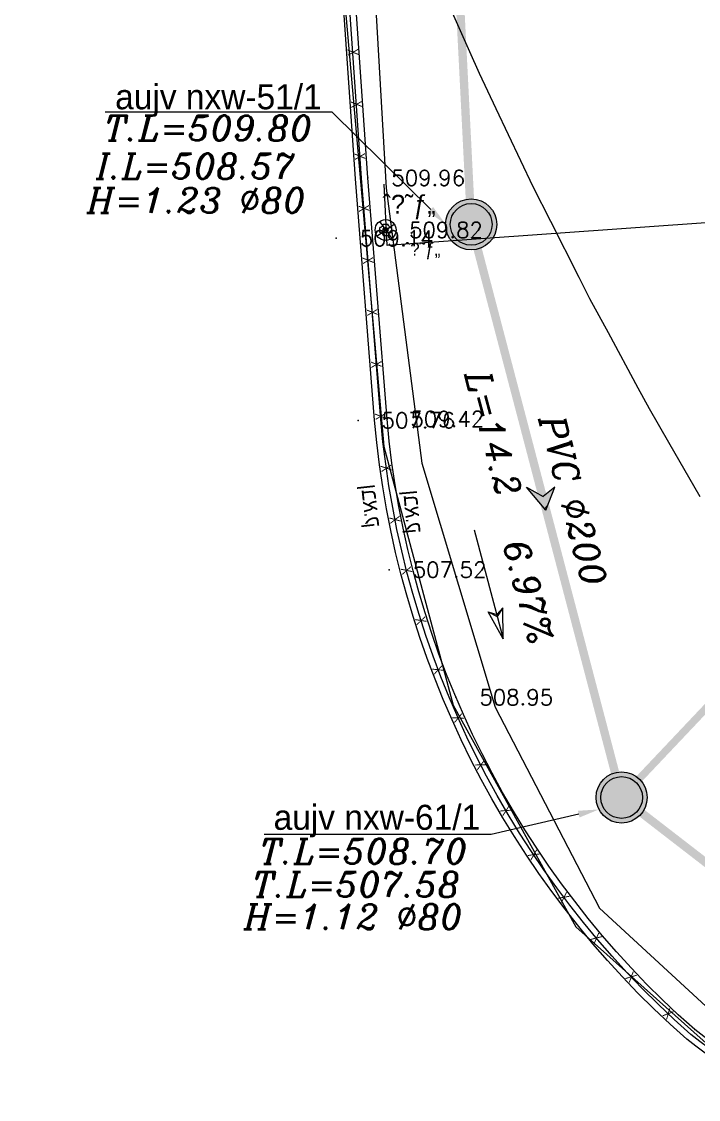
# Model space of a CAD drawing. Header units: metres. Extents: x 222509 to 223547, y 765290 to 766147.
# Drawn here: x 223023.14 to 223039.36, y 765818.8 to 765844.63 of the extents above; entities that cross this region are included whole.
import ezdxf
from ezdxf import colors
from ezdxf.entities.mleader import LeaderData, LeaderLine
from ezdxf.enums import TextEntityAlignment as Align
from ezdxf.math import Vec2, Vec3

# ---------------------------------------------------------------- set-up
doc = ezdxf.new("R2010")
doc.units = ezdxf.units.M
doc.linetypes.add('DASHED', pattern=[19.049999999999997, 12.7, -6.35])
for name, color, linetype in [('27', 8, 'Continuous'), ('biuv metuhnan 160', 240, 'Continuous'), ('biuv metuhnan 200', 240, 'Continuous'), ('Biuv-Metuhnan', 240, 'Continuous'), ('GADER', 6, 'Continuous'), ('K', 8, 'Continuous'), ('M4611', 8, 'Continuous'), ('Maim-Kayam-Betol', 140, 'reka-biyuv$0$Reka_new$0$X_LINE-DASH2'), ('NOTE', 50, 'Continuous'), ('pcell', 160, 'Continuous'), ('PNT', 8, 'Continuous'), ('PNTELEV', 5, 'Continuous'), ('Sewage-man-names', 240, 'Continuous'), ('T', 8, 'Continuous')]:
    doc.layers.add(name, color=color, linetype=linetype)
for name, color, linetype, lineweight in [('M2401', 8, 'DASHED', 25), ('M2601', 8, 'Continuous', 25), ('M2605', 8, 'Continuous', 25)]:
    doc.layers.add(name, color=color, linetype=linetype, lineweight=lineweight)
doc.styles.add('GLONASS', font='techno_n.shx', dxfattribs={"width": 0.86})
doc.styles.add('HANIT_TEXT', font='hebtxt')
doc.styles.add('HEBTXT', font='HEBTXT.SHX', dxfattribs={"width": 0.86})
doc.styles.add('ITALIC', font='italic')
doc.styles.add('miryal', font='miryl')
doc.styles.add('PTXT', font='txt.shx')
doc.styles.add('reka-biyuv$0$Reka_new$0$STANDARD', font='HEB')
doc.styles.get("Standard").update_dxf_attribs({"font": 'arial.ttf'})
doc.linetypes.add('reka-biyuv$0$Reka_new$0$X_LINE-DASH2', pattern='A,0.5,-0.25,0.5,-0.0002,["X",reka-biyuv$0$Reka_new$0$STANDARD,S=0.3,R=0,X=0,Y=-0.14],-0.2', length=1.4502)
pattern_1 = [(278.6922447326507, (0, 0), (2.510826453201783, 0.3838626341572695), [])]

# ---------------------------------------------------------------- blocks, each defined once
blk = doc.blocks.new('G$C92A87C9E')
at = {"layer": 'Biuv-Metuhnan'}
h = blk.add_hatch(dxfattribs=at)
h.set_pattern_fill('ANSI31', color=0, scale=0.8, angle=233.6922447326507)
h.set_pattern_definition(pattern_1)
h.paths.add_polyline_path([(0.6517575567122549, -1.317351752542891), (0, 0), (1.451910492469324, -0.2283844881458208), (0.6959910136356484, -0.5114012799458578)])
h = blk.add_hatch(dxfattribs=at)
h.set_pattern_fill('ANSI31', color=256, scale=0.8, angle=233.6922447326507)
h.set_pattern_definition(pattern_1)
h.paths.add_polyline_path([(0.6517575567122549, -1.317351752542891), (0, 0), (1.451910492469324, -0.2283844881458208), (0.6959910136356484, -0.5114012799458578)])
h = blk.add_hatch(color=256, dxfattribs=at)
h.dxf.hatch_style = 1
h.paths.add_polyline_path([(0.525681268380661, -1.373956401190015), (0.04184979847171748, -0.01376540366413131), (1.477848620141269, -0.1624927561628539), (0.596751558304298, -0.4715333069916492)])
for p, q in [((0.04184979847171748, -0.01376540366413131), (1.477848620141269, -0.1624927561628539)), ((0.04184979830065626, -0.01376540367063568), (0.525681268380661, -1.373956401190015)), ((0.525681268380661, -1.373956401190015), (0.596751558304298, -0.4715333069916492)), ((1.477848620141269, -0.1624927561628539), (0.596751558304298, -0.4715333069916492))]:
    blk.add_line(p, q, dxfattribs=at)
blk = doc.blocks.new('G$C7550C811')
at = {"layer": 'Biuv-Metuhnan'}
for points in [[(-0.8458655299036764, 0), (1.854047002329025, 0)], [(1.854047002329025, 0), (1.138880756392609, 0.1821502223610878), (1.297372383938637, -1.164153218269348e-10)], [(1.138880756392609, 0.1821502223610878), (1.253391314472537, 0)], [(1.854047002329025, 0), (1.138880756392609, -0.1821502223610878), (1.297372383938637, -1.164153218269348e-10)], [(1.138880756392609, -0.1821502223610878), (1.253391314472537, 0)]]:
    blk.add_lwpolyline(points, dxfattribs=at)
blk = doc.blocks.new('shuha-01')
h = blk.add_hatch(color=255)
h.dxf.hatch_style = 1
h.paths.add_polyline_path([(0.4107392703746044, -2.775557561562891e-17, 0.9999999999999999), (-0.4107392703746043, 2.254547765920895e-17, 0.9999999999999999)])
at = {"layer": 'Biuv-Metuhnan'}
h = blk.add_hatch(color=256, dxfattribs=at)
h.paths.add_polyline_path([(0.4107392703746044, 0, 0.9999999999999999), (-0.4107392703746044, 5.030105327483786e-17, 0.9999999999999999)], flags=17)
h.paths.add_polyline_path([(0.5028432946290611, 0, 0.9999999999999999), (-0.5028432946290611, 6.158054312401891e-17, 0.9999999999999999)])
for radius in [0.5028432946290611, 0.4107392703746044]:
    blk.add_circle((0, 0), radius, dxfattribs=at)
blk = doc.blocks.new('G$C48AC2FB6')
at = {"layer": 'Maim-Kayam-Betol'}
blk.add_lwpolyline([(223046.4409893053, 765841.6005429139), (223039.7589629836, 765839.8210173512), (223031.8996413884, 765839.2584613092), (223031.8312311681, 765840.7326881245)], dxfattribs=at)
blk = doc.blocks.new('SRVPNO1')
at = {"layer": 'PNTELEV', "color": 8, "style": 'PTXT'}
blk.add_attdef('ELEV2', (1.5, -0.5), '', height=1, dxfattribs=at)
blk = doc.blocks.new('G$C9B10AD15')
at = {"layer": '27'}
for p, q in [((223031.6582381496, 765839.4875685369, 509.823), (223032.0677618504, 765839.7744314632, 509.823)), ((223031.7142401219, 765839.8319241118, 509.823), (223032.0117598781, 765839.4300758883, 509.823))]:
    blk.add_line(p, q, dxfattribs=at)
blk.add_circle((223031.863, 765839.631, 509.823), 0.25, dxfattribs=at)
at = {"layer": 'GADER'}
blk.add_lwpolyline([(223102.8670148063, 765750.6393087452), (223107.7308746862, 765752.8451920134, 0.2223218669169175), (223109.2328704322, 765757.084777456), (223108.5635339426, 765762.6588403262), (223116.389941071, 765765.9172654286), (223118.6694984759, 765761.1431562606, 0.4289275036967974), (223122.7973432922, 765759.4855671615, 0.1337316260732737), (223124.2277157936, 765760.5197900349), (223126.9306579242, 765764.4334353574, 0.128738824012157), (223127.488628905, 765770.4296964605), (223125.7643780022, 765774.7851741745, 0.2142331533053537), (223117.2705860701, 765783.1429398364), (223106.6705361212, 765787.8181671522), (223096.0540420604, 765792.6738504934), (223077.6014760822, 765801.3001150786), (223057.8979284997, 765810.5299031012), (223046.6212068836, 765815.6996923723, -0.04757395373066547), (223039.1736333999, 765820.3520992827, -0.192569729386771), (223031.7475138975, 765835.087583241), (223031.2874108573, 765840.8698781865), (223030.6253390427, 765850.4469170038), (223029.6084607353, 765865.9448587995), (223024.7608454163, 765868.8580219401), (223023.6235756674, 765876.6423155013)], format="xyb", dxfattribs=at)
at = {"layer": 'K'}
for points in [[(223102.9172460304, 765750.4973843305), (223107.818, 765752.72, 0.2237510734369516), (223109.382, 765757.101), (223108.726, 765762.564), (223116.316, 765765.724), (223118.532, 765761.083, 0.4279885555759402), (223122.855, 765759.347, 0.1337695024965714), (223124.348, 765760.43), (223127.065, 765764.364, 0.1294876635679374), (223127.634, 765770.47), (223125.904, 765774.84, 0.2141451973974742), (223117.327, 765783.282), (223106.732, 765787.955), (223096.117, 765792.81), (223077.665, 765801.436), (223057.961, 765810.666), (223046.686, 765815.835, -0.04753173819691674), (223039.269, 765820.468, -0.1925019354312755), (223031.8970000001, 765835.1), (223031.437, 765840.881), (223030.775, 765850.457), (223029.753, 765866.033), (223024.899, 765868.95), (223023.772, 765876.664)], [(223102.8413242394, 765750.7923629675), (223107.6433786872, 765752.9702159116, 0.2208309950714191), (223109.0837380251, 765757.0685785571), (223108.4010678851, 765762.7536806526), (223116.4638821421, 765766.1105308571), (223118.8070499046, 765761.2032016215, 0.4299501633203658), (223122.7396734312, 765759.6241377657, 0.1337009760241989), (223124.1075026337, 765760.6096829394), (223126.7962456101, 765764.5027690155, 0.1279757538229213), (223127.3432200237, 765770.3894883696), (223125.6247552119, 765774.7303503506, 0.2143224841741628), (223117.2141934526, 765783.0038702728), (223106.6090722424, 765787.6813343044), (223095.9910841208, 765792.5377009866), (223077.5379521643, 765801.1642301572), (223057.8348569994, 765810.3938062021), (223046.5564174659, 765815.564383049, -0.04761586847993558), (223039.0782745096, 765820.2361934147, -0.1926367425420153), (223031.5980276558, 765835.0751682303), (223031.1378217146, 765840.8587563727), (223030.4756780853, 765850.4368340075), (223029.4639214706, 765865.8567175987), (223024.6226908326, 765868.7660438801), (223023.4751513347, 765876.6206310026)]]:
    blk.add_lwpolyline(points, format="xyb", dxfattribs=at)
at = {"layer": 'PNT', "color": 252}
for p in [(223031.437, 765840.881, 509.962), (223030.682, 765839.435, 509.141), (223031.863, 765839.631, 509.823), (223031.204, 765835.067, 507.761), (223031.897, 765835.1, 509.418), (223031.949, 765831.488, 507.516), (223033.547, 765828.433, 508.952), (223039.269, 765820.468, 508.277)]:
    blk.add_point(p, dxfattribs=at)
ref = blk.add_blockref('SRVPNO1', (223031.437, 765840.881, 509.962), dxfattribs=dict(at, xscale=0.375, yscale=0.375, zscale=0.375))
ref.add_attrib('ELEV2', '509.96', (223031.9995, 765840.6935, 509.962), dxfattribs={"layer": 'PNTELEV', "color": 8, "height": 0.375, "style": 'PTXT'})
ref = blk.add_blockref('SRVPNO1', (223031.863, 765839.631, 509.823), dxfattribs=dict(at, xscale=0.375, yscale=0.375, zscale=0.375))
ref.add_attrib('ELEV2', '509.82', (223032.4255, 765839.4435, 509.823), dxfattribs={"layer": 'PNTELEV', "color": 8, "height": 0.375, "style": 'PTXT'})
ref = blk.add_blockref('SRVPNO1', (223030.682, 765839.435, 509.141), dxfattribs=dict(at, xscale=0.375, yscale=0.375, zscale=0.375))
ref.add_attrib('ELEV2', '509.14', (223031.2445, 765839.2475, 509.141), dxfattribs={"layer": 'PNTELEV', "color": 8, "height": 0.375, "style": 'PTXT'})
ref = blk.add_blockref('SRVPNO1', (223031.204, 765835.067, 507.761), dxfattribs=dict(at, xscale=0.375, yscale=0.375, zscale=0.375))
ref.add_attrib('ELEV2', '507.76', (223031.7665, 765834.8795, 507.761), dxfattribs={"layer": 'PNTELEV', "color": 8, "height": 0.375, "style": 'PTXT'})
ref = blk.add_blockref('SRVPNO1', (223031.897, 765835.1, 509.418), dxfattribs=dict(at, xscale=0.375, yscale=0.375, zscale=0.375))
ref.add_attrib('ELEV2', '509.42', (223032.4595, 765834.9125, 509.418), dxfattribs={"layer": 'PNTELEV', "color": 8, "height": 0.375, "style": 'PTXT'})
ref = blk.add_blockref('SRVPNO1', (223031.949, 765831.488, 507.516), dxfattribs=dict(at, xscale=0.375, yscale=0.375, zscale=0.375))
ref.add_attrib('ELEV2', '507.52', (223032.5115, 765831.3005, 507.516), dxfattribs={"layer": 'PNTELEV', "color": 8, "height": 0.375, "style": 'PTXT'})
ref = blk.add_blockref('SRVPNO1', (223033.547, 765828.433, 508.952), dxfattribs=dict(at, xscale=0.375, yscale=0.375, zscale=0.375))
ref.add_attrib('ELEV2', '508.95', (223034.1095, 765828.2455, 508.952), dxfattribs={"layer": 'PNTELEV', "color": 8, "height": 0.375, "style": 'PTXT'})
at = {"layer": '27', "style": 'HEBTXT'}
blk.add_text('ˆ\x90˜ƒ„', height=0.45, dxfattribs=at).set_placement((223031.7930283976, 765840.0242206695, 509.823))
at = {"layer": 'GADER', "style": 'GLONASS', "text_generation_flag": 2, "width": 0.86}
for rotation, p in [(273.9546318964657, (223031.0786698225, 765843.8893708597)), (273.9546318965645, (223031.16487802, 765842.6423471443)), (273.9546318971324, (223031.2510862175, 765841.3953234289)), (274.5494973331301, (223031.3447832798, 765840.1488565037)), (274.5494973331121, (223031.4439336481, 765838.9027950267)), (274.5494973330764, (223031.5430840165, 765837.6567335497)), (274.5494973329736, (223031.6422343848, 765836.4106720727)), (274.5494973295432, (223031.7413847532, 765835.1646105957)), (278.2498141162651, (223031.8799065866, 765833.922489532)), (281.0942764003002, (223032.0881910756, 765832.6901497962)), (284.8868927851165, (223032.3645351022, 765831.4712555083)), (287.7313550672614, (223032.7103557738, 765830.2702236285)), (290.5758173600213, (223033.1222478854, 765829.0902281546)), (294.368433713892, (223033.6001043041, 765827.9353687493)), (297.2128960193614, (223034.1423347249, 765826.8093004514)), (301.0055123838081, (223034.7462173122, 765825.7150449592)), (303.8499746726962, (223035.411885127, 765824.6572378712)), (306.6944369744169, (223036.135186677, 765823.6379835793)), (310.4870533334705, (223036.9148817612, 765822.6611915953)), (313.3315156086971, (223037.7484260004, 765821.7299302841)), (317.1241319984289, (223038.6323673969, 765820.8463484686))]:
    blk.add_text('X', height=0.25, rotation=rotation, dxfattribs=at).set_placement(p, align=Align.MIDDLE_CENTER)
at = {"layer": 'T', "style": 'GLONASS', "text_generation_flag": 2, "width": 0.86}
blk.add_text('ק.אבן', height=0.375, rotation=275.042283933366, dxfattribs=at).set_placement((223032.3765442746, 765832.34752652))
blk = doc.blocks.new('G$C915B2375')
at = {"layer": 'pcell'}
blk.add_lwpolyline([(223033.2680931361, 765845.2849779134), (223033.8749931361, 765843.9106779135), (223034.1055931361, 765843.3886779135), (223034.5045931361, 765842.5466779134), (223035.3924813842, 765840.6729066004), (223035.8135931361, 765839.8422779135), (223036.4927931361, 765838.5021779134), (223036.7507931361, 765837.9931779135), (223037.1940931361, 765837.1735779134), (223037.9086931361, 765835.8521779134), (223038.1801931361, 765835.3501779134), (223038.6450931361, 765834.5426779134), (223039.3946931361, 765833.2407779135)], dxfattribs=at)
blk = doc.blocks.new('M4611_E')
for points in [[(-0.3464101615137755, 0.2), (-0.4582575694955839, 0.2)], [(-0.4582575694955839, -0.2), (-0.4582575694955839, 0.2)], [(-0.2, 0.3464101615137755), (-0.2, 0.4582575694955839)], [(-0.1999999999999999, 0.458257569495584), (0.2, 0.458257569495584)], [(0.2, 0.3464101615137755), (0.2, 0.4582575694955839)], [(0.3464101615137755, 0.2), (0.4582575694955839, 0.2)], [(0.458257569495584, 0.2), (0.4582575694955839, -0.2)], [(-0.3464101615137755, -0.2), (-0.4582575694955839, -0.2)], [(-0.2, -0.3464101615137755), (-0.2, -0.4582575694955839)], [(0.1999999999999998, -0.458257569495584), (-0.2, -0.458257569495584)], [(0.2, -0.3464101615137755), (0.2, -0.4582575694955839)], [(0.3464101615137755, -0.2), (0.4582575694955839, -0.2)]]:
    blk.add_lwpolyline(points)
for radius in [0.2, 0.1]:
    blk.add_circle((0, 0), radius)
for start, end in [(120, 150), (30, 59.99999999999999), (210, 240), (300.0000000000001, 329.9999999999999)]:
    blk.add_arc((0, 0), 0.4, start, end)
at = {"style": 'HANIT_TEXT'}
for tag, p in [('NAME', (0, -1)), ('HEIGHT', (0, -2.5))]:
    blk.add_attdef(tag, text='', height=1, dxfattribs=at).set_placement(p, align=Align.TOP_CENTER)
blk.add_attdef('DESC', text='', height=1, dxfattribs=at).set_placement((-1, -4), align=Align.TOP_RIGHT)
blk.add_attdef('MARK', text='', height=1, dxfattribs=at).set_placement((0, -4), align=Align.TOP_LEFT)
at = {"style": 'HANIT_TEXT', "flags": 1}
blk.add_attdef('OWNER', text='', height=1, dxfattribs=at).set_placement((0, -5.5), align=Align.TOP_CENTER)
blk = doc.blocks.new('G$CFB36F9AD')
at = {"layer": 'M2601'}
blk.add_lwpolyline([(223102.8670148063, 765750.6393087452), (223107.7308746862, 765752.8451920134, 0.2223218669169175), (223109.2328704322, 765757.084777456), (223108.5635339426, 765762.6588403262), (223116.389941071, 765765.9172654286), (223118.6694984759, 765761.1431562606, 0.4289275036967974), (223122.7973432922, 765759.4855671615, 0.1337316260732737), (223124.2277157936, 765760.5197900349), (223126.9306579242, 765764.4334353574, 0.128738824012157), (223127.488628905, 765770.4296964605), (223125.7643780022, 765774.7851741745, 0.2142331533053537), (223117.2705860701, 765783.1429398364), (223106.6705361212, 765787.8181671522), (223096.0540420604, 765792.6738504934), (223077.6014760822, 765801.3001150786), (223057.8979284997, 765810.5299031012), (223046.6212068836, 765815.6996923723, -0.04757395373066547), (223039.1736333999, 765820.3520992827, -0.192569729386771), (223031.7475138975, 765835.087583241), (223031.2874108573, 765840.8698781865), (223030.6253390427, 765850.4469170038), (223029.6084607353, 765865.9448587995), (223024.7608454163, 765868.8580219401), (223023.6235756674, 765876.6423155013)], format="xyb", dxfattribs=at)
at = {"layer": 'M2605'}
for points in [[(223102.9172460304, 765750.4973843305), (223107.818, 765752.72, 0.2237510734369516), (223109.382, 765757.101), (223108.726, 765762.564), (223116.316, 765765.724), (223118.532, 765761.083, 0.4279885555759402), (223122.855, 765759.347, 0.1337695024965714), (223124.348, 765760.43), (223127.065, 765764.364, 0.1294876635679374), (223127.634, 765770.47), (223125.904, 765774.84, 0.2141451973974742), (223117.327, 765783.282), (223106.732, 765787.955), (223096.117, 765792.81), (223077.665, 765801.436), (223057.961, 765810.666), (223046.686, 765815.835, -0.04753173819691674), (223039.269, 765820.468, -0.1925019354312755), (223031.8970000001, 765835.1), (223031.437, 765840.881), (223030.775, 765850.457), (223029.753, 765866.033), (223024.899, 765868.95), (223023.772, 765876.664)], [(223102.8413242394, 765750.7923629675), (223107.6433786872, 765752.9702159116, 0.2208309950714191), (223109.0837380251, 765757.0685785571), (223108.4010678851, 765762.7536806526), (223116.4638821421, 765766.1105308571), (223118.8070499046, 765761.2032016215, 0.4299501633203658), (223122.7396734312, 765759.6241377657, 0.1337009760241989), (223124.1075026337, 765760.6096829394), (223126.7962456101, 765764.5027690155, 0.1279757538229213), (223127.3432200237, 765770.3894883696), (223125.6247552119, 765774.7303503506, 0.2143224841741628), (223117.2141934526, 765783.0038702728), (223106.6090722424, 765787.6813343044), (223095.9910841208, 765792.5377009866), (223077.5379521643, 765801.1642301572), (223057.8348569994, 765810.3938062021), (223046.5564174659, 765815.564383049, -0.04761586847993558), (223039.0782745096, 765820.2361934147, -0.1926367425420153), (223031.5980276558, 765835.0751682303), (223031.1378217146, 765840.8587563727), (223030.4756780853, 765850.4368340075), (223029.4639214706, 765865.8567175987), (223024.6226908326, 765868.7660438801), (223023.4751513347, 765876.6206310026)]]:
    blk.add_lwpolyline(points, format="xyb", dxfattribs=at)
at = {"layer": 'PNT'}
for p in [(223031.437, 765840.881, 509.962), (223030.682, 765839.435, 509.141), (223031.863, 765839.631, 509.823), (223031.204, 765835.067, 507.761), (223031.897, 765835.1, 509.418), (223031.949, 765831.488, 507.516), (223033.547, 765828.433, 508.952), (223039.269, 765820.468, 508.277)]:
    blk.add_point(p, dxfattribs=at)
at = {"layer": 'M4611'}
ref = blk.add_blockref('M4611_E', (223031.863, 765839.631, 509.823), dxfattribs=dict(at, xscale=0.3040000000037253, yscale=0.3040000000037253, zscale=0.1520000000019763))
ref.add_attrib('MARK', 'ˆ\x90˜ƒ„', dxfattribs={"layer": '0', "height": 0.3040000000040256, "style": 'HANIT_TEXT'}).set_placement((223032.3182384021, 765839.3233833443, 509.823), align=Align.TOP_LEFT)
at = {"layer": 'PNT'}
ref = blk.add_blockref('SRVPNO1', (223031.437, 765840.881, 509.962), dxfattribs=dict(at, xscale=0.375, yscale=0.375, zscale=0.375))
ref.add_attrib('ELEV2', '509.96', (223031.9995, 765840.6935, 509.962), dxfattribs={"layer": 'PNTELEV', "color": 8, "height": 0.375, "style": 'PTXT'})
ref = blk.add_blockref('SRVPNO1', (223031.863, 765839.631, 509.823), dxfattribs=dict(at, xscale=0.375, yscale=0.375, zscale=0.375))
ref.add_attrib('ELEV2', '509.82', (223032.4255, 765839.4435, 509.823), dxfattribs={"layer": 'PNTELEV', "color": 8, "height": 0.375, "style": 'PTXT'})
ref = blk.add_blockref('SRVPNO1', (223030.682, 765839.435, 509.141), dxfattribs=dict(at, xscale=0.375, yscale=0.375, zscale=0.375))
ref.add_attrib('ELEV2', '509.14', (223031.2445, 765839.2475, 509.141), dxfattribs={"layer": 'PNTELEV', "color": 8, "height": 0.375, "style": 'PTXT'})
ref = blk.add_blockref('SRVPNO1', (223031.204, 765835.067, 507.761), dxfattribs=dict(at, xscale=0.375, yscale=0.375, zscale=0.375))
ref.add_attrib('ELEV2', '507.76', (223031.7665, 765834.8795, 507.761), dxfattribs={"layer": 'PNTELEV', "color": 8, "height": 0.375, "style": 'PTXT'})
ref = blk.add_blockref('SRVPNO1', (223031.897, 765835.1, 509.418), dxfattribs=dict(at, xscale=0.375, yscale=0.375, zscale=0.375))
ref.add_attrib('ELEV2', '509.42', (223032.4595, 765834.9125, 509.418), dxfattribs={"layer": 'PNTELEV', "color": 8, "height": 0.375, "style": 'PTXT'})
ref = blk.add_blockref('SRVPNO1', (223031.949, 765831.488, 507.516), dxfattribs=dict(at, xscale=0.375, yscale=0.375, zscale=0.375))
ref.add_attrib('ELEV2', '507.52', (223032.5115, 765831.3005, 507.516), dxfattribs={"layer": 'PNTELEV', "color": 8, "height": 0.375, "style": 'PTXT'})
ref = blk.add_blockref('SRVPNO1', (223033.547, 765828.433, 508.952), dxfattribs=dict(at, xscale=0.375, yscale=0.375, zscale=0.375))
ref.add_attrib('ELEV2', '508.95', (223034.1095, 765828.2455, 508.952), dxfattribs={"layer": 'PNTELEV', "color": 8, "height": 0.375, "style": 'PTXT'})
at = {"layer": 'M2601', "style": 'GLONASS', "text_generation_flag": 2}
for height, rotation, width, p in [(0.2499999999999999, 273.9546318964657, 0.8600000000000002, (223031.0786698225, 765843.8893708597)), (0.25, 273.9546318965645, 0.86, (223031.16487802, 765842.6423471443)), (0.25, 273.9546318971324, 0.86, (223031.2510862175, 765841.3953234289)), (0.25, 274.5494973331301, 0.86, (223031.3447832798, 765840.1488565037)), (0.25, 274.5494973331121, 0.86, (223031.4439336481, 765838.9027950267)), (0.25, 274.5494973330764, 0.8600000000000001, (223031.5430840165, 765837.6567335497)), (0.2499999999999999, 274.5494973329736, 0.8600000000000002, (223031.6422343848, 765836.4106720727)), (0.2499999999999999, 274.5494973295432, 0.8600000000000001, (223031.7413847532, 765835.1646105957)), (0.25, 278.2498141162651, 0.86, (223031.8799065866, 765833.922489532)), (0.25, 281.0942764003002, 0.86, (223032.0881910756, 765832.6901497962)), (0.25, 284.8868927851165, 0.86, (223032.3645351022, 765831.4712555083)), (0.25, 287.7313550672614, 0.86, (223032.7103557738, 765830.2702236285)), (0.25, 290.5758173600213, 0.86, (223033.1222478854, 765829.0902281546)), (0.25, 294.368433713892, 0.86, (223033.6001043041, 765827.9353687493)), (0.25, 297.2128960193614, 0.86, (223034.1423347249, 765826.8093004514)), (0.2499999999999999, 301.0055123838081, 0.8600000000000002, (223034.7462173122, 765825.7150449592)), (0.25, 303.8499746726962, 0.8600000000000001, (223035.411885127, 765824.6572378712)), (0.25, 306.6944369744169, 0.86, (223036.135186677, 765823.6379835793)), (0.25, 310.4870533334705, 0.86, (223036.9148817612, 765822.6611915953)), (0.25, 313.3315156086971, 0.86, (223037.7484260004, 765821.7299302841)), (0.25, 317.1241319984289, 0.86, (223038.6323673969, 765820.8463484686))]:
    blk.add_text('X', height=height, rotation=rotation, dxfattribs=dict(at, width=width)).set_placement(p, align=Align.MIDDLE_CENTER)
at = {"layer": 'M2605', "style": 'GLONASS', "text_generation_flag": 2, "width": 0.8599999999999999}
blk.add_text('ק.אבן', height=0.3750000000000001, rotation=276.3333584450555, dxfattribs=at).set_placement((223031.3881789368, 765832.4840735489))
blk = doc.blocks.new('G$CEBE070F1')
at = {"layer": 'M2401'}
blk.add_polyline3d([(223024.8, 765873.56, 512.76), (223025.29, 765870.51, 512.94), (223025.7, 765869.63, 512.99), (223026.26, 765868.92, 512.99), (223027.22, 765868.18, 513.01), (223028.76, 765867.53, 513.07), (223029.51, 765867, 513.06), (223030.1, 765866.17, 512.96), (223030.46, 765864.91, 512.65), (223031.88, 765840.63, 510.25), (223032.73, 765834.04, 509.72), (223034.49, 765828.2, 509.36), (223036.99, 765823.38, 509.15), (223040.94, 765819.73, 508.9), (223046.14, 765816.55, 508.55)], dxfattribs=at)
at = {"layer": 'M2605'}
blk.add_polyline3d([(223030.67, 765847.52, 510.84), (223031.82, 765834.44, 509.76), (223033.48, 765828.24, 509.34), (223036.42, 765822.93, 509.07), (223041.18, 765818.68, 508.83), (223047.67, 765815.15, 508.43), (223059.02, 765810, 508.02), (223078.06, 765801.12, 507.94), (223097.84, 765792, 508.45), (223108.54, 765787.25, 508.75), (223116.92, 765783.31, 508.88), (223121.66, 765780.6, 508.89), (223124.63, 765776.83, 509.09), (223126.89, 765771.88, 509.44), (223127.43, 765768.19, 509.75), (223126.76, 765764.58, 510.07), (223124.74, 765761.65, 510.43), (223122.92, 765759.87, 510.59), (223121.27, 765759.36, 510.59), (223120.16, 765759.57, 510.6), (223119.2, 765760.52, 510.6), (223116.6, 765766.07, 510.6), (223108.73, 765762.85, 510.87), (223108.8, 765761.85, 510.86)], dxfattribs=at)
blk = doc.blocks.new('G$CDE37A9AE')
at = {"layer": 'biuv metuhnan 160', "const_width": 0.18}
blk.add_lwpolyline([(223037.5182210711, 765826.0317765906), (223043.3819347026, 765832.2317387036)], dxfattribs=at)
at = {"layer": 'biuv metuhnan 200'}
blk.add_lwpolyline([(223106.0295785689, 765787.0495499519, 0.2, 0.2, 0), (223107.4251022612, 765790.1580967925, 0.2, 0.2, 0), (223084.4829133724, 765800.889097405, 0.2, 0.2, 0), (223048.2167086039, 765817.7640016031, 0.2, 0.2, 0), (223037.5182210711, 765826.0317765906, 0.2, 0.2, 0), (223033.9136226728, 765839.7645265192, 0.2, 0.2, 0), (223032.4532433024, 765868.688186583, 0.2, 0.2, 0), (223030.849430819, 765897.179793322, 0.2, 0.2, 0), (223030.849430819, 765897.179793322, 0.2, 0.2, 0), (223030.849430819, 765897.179793322, 0.2, 0.2, 0), (223033.9047315725, 765926.1623650425, 0.2, 0.2, 0), (223059.7080101478, 765933.1444590972, 0.2, 0.2, 0), (223080.8538731537, 765914.7344196163, 0.2, 0.2, 0), (223096.7589201432, 765902.3545854384, 0.2, 0.2, 0), (223125.417914735, 765880.0539304632, 0.2, 0.2, 0), (223138.543497558, 765869.980986093, 0.2, 0.2, 0), (223150.8933638821, 765861.0061803702, 0.2, 0.2, 0), (223163.2197966049, 765851.0876703998, 0.2, 0.2, 0), (223181.823353111, 765834.3019715303, 0.2, 0.2, 0), (223199.9036637303, 765817.599521956, 0.2, 0.2, 0), (223229.1695167278, 765790.3321449606, 0.2, 0.2, 0), (223256.284, 765764.8857999999, 0.2, 0.2, 0)], format="xyseb", dxfattribs=at)
at = {"xscale": 1.217317252201134, "yscale": 1.217317252201134, "zscale": 1.217317252201134}
for p in [(223033.9136226728, 765839.7645265192), (223037.5182210711, 765826.0317765906)]:
    blk.add_blockref('shuha-01', p, dxfattribs=at)
at = {"layer": 'Biuv-Metuhnan', "xscale": 0.5, "yscale": 0.4, "rotation": 134.8217891425415}
blk.add_blockref('G$C92A87C9E', (223035.7139433992, 765832.8964289376), dxfattribs=at)
at = {"layer": 'NOTE', "rotation": 285}
blk.add_blockref('G$C7550C811', (223034.2015771416, 765831.6256304882), dxfattribs=at)
at = {"layer": 'Biuv-Metuhnan', "extrusion": (0, 0, -1), "style": 'miryal', "text_generation_flag": 2}
for s, p in [('aujv nxw-51/1', (-223027.8577606014, 765842.8241045956)), ('aujv nxw-61/1', (-223031.6541577383, 765825.5566581824))]:
    blk.add_text(s, height=0.6, dxfattribs=at).set_placement(p, align=Align.MIDDLE_CENTER)
at = {"layer": 'Sewage-man-names', "style": 'ITALIC'}
for s, p in [('T.L=509.80', (223025.122080181, 765841.7735998732)), ('I.L=508.57', (223024.9269291016, 765840.8610294465)), ('H=1.23 %%c80', (223024.7056619245, 765840.0423408911)), ('T.L=508.70', (223028.8398181612, 765824.4428973661)), ('T.L=507.58', (223028.6652200276, 765823.6477094447)), ('H=1.12 %%c80', (223028.467289623, 765822.8721218916))]:
    blk.add_text(s, height=0.6, dxfattribs=at).set_placement(p)
for s, p in [('L=14.2', (223033.7627371024, 765836.1734788476)), ('PVC %%C200', (223035.5350902707, 765835.1048184512)), ('6.97%%%', (223034.6774485629, 765832.1069971541))]:
    blk.add_text(s, height=0.6, rotation=284.6786386141403, dxfattribs=at).set_placement(p)
at = {"layer": 'Sewage-man-names'}
ml = blk.add_multileader_mtext('Standard', dxfattribs=at)
ml.set_content(' ', color=256)
ml.set_leader_properties()
ml.build(insert=Vec2(0, 0))
ml.multileader.update_dxf_attribs({"dogleg_length": 5.440511724824319, "arrow_head_size": 0.5})
ctx = ml.context
ctx.base_point, ctx.arrow_head_size, ctx.plane_origin, ctx.plane_x_axis, ctx.plane_y_axis = Vec3(223019.5874475116, 765842.4579907301), 0.5, Vec3(223031.3374279121, 765841.6623358807), Vec3(1, -2.449293598294706e-16), Vec3(2.449293598294706e-16, 1)
ctx.text_align_type = 2
notes = []
notes.append((ctx, [(0, (1, 1, 0), (223030.5804831109, 765842.4579907301), (-1, 2.449293598294706e-16), 5.440511724824319, [(0, [(223033.2999760265, 765839.7706845109)], 0, [])])]))
ctx.mtext.insert, ctx.mtext.text_direction, ctx.mtext.alignment, ctx.mtext.flow_direction = Vec3(223023.1399713861, 765844.4593549866), Vec3(1, -2.449293598294706e-16), 3, 5
ml = blk.add_multileader_mtext('Standard', dxfattribs=at)
ml.set_content(' ', color=256)
ml.set_leader_properties()
ml.build(insert=Vec2(0, 0))
ml.multileader.update_dxf_attribs({"dogleg_length": 5.443555052625015, "arrow_head_size": 0.5})
ctx = ml.context
ctx.base_point, ctx.arrow_head_size, ctx.plane_origin, ctx.plane_x_axis, ctx.plane_y_axis = Vec3(223023.3990440372, 765825.1468924622), 0.5, Vec3(223035.4810241386, 765824.2899115693), Vec3(1, -2.449293598294706e-16), Vec3(2.449293598294706e-16, 1)
ctx.text_align_type = 2
notes.append((ctx, [(0, (1, 1, 0), (223034.3951229643, 765825.1468924622), (-1, 2.449293598294706e-16), 5.443555052625015, [(0, [(223036.9772881605, 765825.7452765775)], 0, [])])]))
ctx.mtext.insert, ctx.mtext.text_direction, ctx.mtext.alignment, ctx.mtext.flow_direction = Vec3(223026.9515679117, 765827.1482567186), Vec3(1, -2.449293598294706e-16), 3, 5
for ctx, leaders in notes:
    for number, flags, end, landing, length, lines in leaders:
        leader = LeaderData()
        leader.index, (leader.has_last_leader_line, leader.has_dogleg_vector, leader.attachment_direction) = number, flags
        leader.last_leader_point, leader.dogleg_vector, leader.dogleg_length = Vec3(end), Vec3(landing), length
        for number, points, colour, breaks in lines:
            line = LeaderLine()
            line.index, line.vertices, line.color, line.breaks = number, Vec3.list(points), colors.encode_raw_color(colour), breaks
            leader.lines.append(line)
        ctx.leaders.append(leader)

msp = doc.modelspace()

# ---------------------------------------------------------------- block references
for name in ['G$CEBE070F1', 'G$C48AC2FB6', 'G$CDE37A9AE', 'G$C915B2375', 'G$C9B10AD15', 'G$CFB36F9AD']:
    msp.add_blockref(name, (0, 0))

doc.saveas('drawing.dxf')
